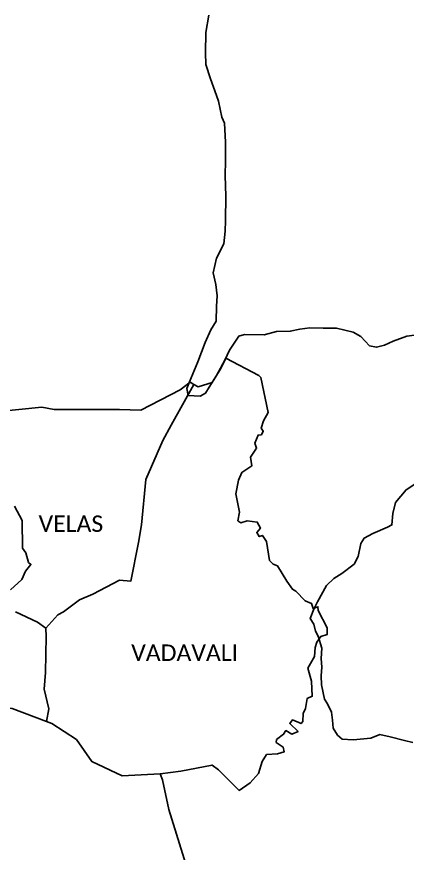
# Model space of a CAD drawing. Header units: metres. Extents: x 0 to 561379, y 0 to 4092696.
# Drawn here: x 286711 to 290263, y 2011591 to 2019205 of the extents above; entities that cross this region are included whole.
import ezdxf

# ---------------------------------------------------------------- set-up
doc = ezdxf.new("R2010")
doc.units = ezdxf.units.M
for name, color, linetype in [('ddddd', 7, 'Continuous'), ('TALUKA BOUNDRY', 150, 'Continuous'), ('village', 32, 'Continuous'), ('VILLAGE NAME', 250, 'Continuous')]:
    doc.layers.add(name, color=color, linetype=linetype)
doc.styles.get("Standard").update_dxf_attribs({"font": 'calibri.ttf'})

msp = doc.modelspace()

# ---------------------------------------------------------------- linework, layer by layer
at = {"layer": 'TALUKA BOUNDRY'}
for points in [[(288458.5, 2019219.2, 0), (288431.3, 2019061.1, 0), (288429.2, 2018875.3, 0), (288430.9, 2018771.7, 0), (288474.8, 2018640.9, 0), (288511.8, 2018529.4, 0), (288547.5, 2018435.8, 0), (288575.6, 2018291.8, 0), (288600.5, 2018236.8, 0), (288611.3, 2018063.4, 0), (288610.9, 2017893.2, 0), (288608, 2017761.4, 0), (288614.5, 2017571.9, 0), (288610.6, 2017349.8, 0), (288606.7, 2017253.6, 0), (288606.7, 2017253.6, 0), (288595.6, 2017136.8, 0), (288529.1, 2017007.2, 0), (288499.3, 2016874.3, 0), (288522.2, 2016767.4, 0), (288535.2, 2016663.6, 0), (288528.5, 2016570.4, 0), (288525.6, 2016433.5, 0), (288476.7, 2016354.1, 0), (288424.5, 2016239.2, 0), (288357.5, 2016063.7, 0), (288283.3, 2015880.9, 0), (288258.6, 2015820.5, 0), (288269.2, 2015758.2, 0), (288381, 2015752.5, 0), (288427.9, 2015778.7, 0), (288461.1, 2015834.6, 0), (288527.3, 2015939, 0), (288602.4, 2016080.3, 0), (288647.3, 2016170.1, 0), (288730.7, 2016296.5, 0), (288783.2, 2016313.7, 0), (288783.2, 2016313.7, 0), (288961.5, 2016310.3, 0), (289073.6, 2016338.7, 0), (289198.1, 2016341.8, 0), (289286, 2016361.6, 0), (289376.7, 2016373.9, 0), (289498.4, 2016371.1, 0), (289618.6, 2016369.8, 0), (289618.6, 2016369.8, 0), (289771, 2016332.6, 0), (289839.9, 2016294.8, 0), (289918.3, 2016211.1, 0), (289984.6, 2016197, 0), (290057, 2016217, 0), (290135.2, 2016253.1, 0), (290258.7, 2016296.2, 0), (290329.6, 2016307.3, 0)], [(290403.2, 2014999.2, 0), (290252.1, 2014899.4, 0), (290157.5, 2014783.4, 0), (290130.9, 2014684.5, 0), (290124.1, 2014579.5, 0), (290084.3, 2014560.7, 0), (289950.7, 2014502.9, 0), (289871, 2014459.3, 0), (289839.3, 2014409.3, 0), (289816.8, 2014291.1, 0), (289779.2, 2014222, 0), (289669.4, 2014137.3, 0), (289595.3, 2014090.7, 0), (289529.5, 2014029.2, 0), (289447.3, 2013880.6, 0), (289414, 2013814.3, 0), (289380.5, 2013728.8, 0), (289412.5, 2013675.2, 0), (289427.4, 2013612.8, 0), (289453.7, 2013566.6, 0), (289485.1, 2013458.2, 0), (289481.3, 2013365, 0), (289486.1, 2013285, 0), (289479.5, 2013205.1, 0), (289484.3, 2013125.1, 0), (289509.8, 2012994.5, 0), (289539, 2012951.3, 0), (289573.6, 2012875.4, 0), (289582.7, 2012801.3, 0), (289590.4, 2012730.1, 0), (289627.9, 2012666.8, 0), (289670, 2012629.3, 0), (289771.8, 2012622.3, 0), (289930.5, 2012639.8, 0), (290012.9, 2012673, 0), (290107.5, 2012651.2, 0), (290237.3, 2012618.7, 0), (290313.5, 2012598.7, 0)]]:
    msp.add_polyline3d(points, dxfattribs=at)
at = {"layer": 'village'}
msp.add_polyline3d([(288614.5, 2016097.2, 0), (288912, 2015938.9, 0), (288930.4, 2015921.8, 0), (288998.5, 2015601.6, 0), (288956.1, 2015527.3, 0), (288933.6, 2015459.9, 0), (288953.6, 2015434, 0), (288937.3, 2015398.2, 0), (288905.8, 2015397.7, 0), (288876.6, 2015325.1, 0), (288892.1, 2015277.4, 0), (288838.8, 2015195.1, 0), (288849.1, 2015116.1, 0), (288758.4, 2015057.5, 0), (288727.6, 2014986.2, 0), (288703.3, 2014862.4, 0), (288736.4, 2014695.2, 0), (288721.2, 2014617.3, 0), (288748.3, 2014598.2, 0), (288805.9, 2014617.3, 0), (288899.4, 2014605, 0), (288927.1, 2014551.4, 0), (288894.2, 2014509.6, 0), (288917, 2014474.2, 0), (288945.8, 2014484.6, 0), (288982.8, 2014429.6, 0), (289010.3, 2014255.7, 0), (289042.4, 2014221.1, 0), (289082.5, 2014208.3, 0), (289166.4, 2014068, 0), (289218.4, 2013994.8, 0), (289248.3, 2013977, 0), (289334, 2013887.8, 0), (289392.9, 2013864.1, 0), (289407.2, 2013818.2, 0), (289450, 2013835.3, 0), (289451.7, 2013801.5, 0), (289534.9, 2013643.2, 0), (289534.1, 2013582.3, 0), (289476.1, 2013562.9, 0), (289440.7, 2013511.2, 0), (289425.4, 2013462.8, 0), (289419.3, 2013383.3, 0), (289359.5, 2013276.7, 0), (289391, 2013158.7, 0), (289399.5, 2013019.9, 0), (289353.4, 2013000.9, 0), (289338, 2012910, 0), (289317.8, 2012863.1, 0), (289313.4, 2012790.4, 0), (289296.9, 2012772.2, 0), (289217.8, 2012805, 0), (289194, 2012773.8, 0), (289269.7, 2012700.9, 0), (289214.7, 2012675.6, 0), (289158.9, 2012708.6, 0), (289138.9, 2012673.9, 0), (289074.1, 2012625.4, 0), (289070, 2012600.9, 0), (289133.3, 2012558, 0), (289143.2, 2012514.5, 0), (289083.1, 2012496.9, 0), (288983, 2012490, 0), (288944.5, 2012425.8, 0), (288909.9, 2012318.5, 0), (288833.3, 2012231.7, 0), (288734.7, 2012163.9, 0), (288544.9, 2012352.1, 0), (288488.6, 2012393.5, 0), (288204.4, 2012339.6, 0), (288015.8, 2012314.7, 0), (287670.6, 2012296.6, 0), (287393.9, 2012427.6, 0), (287253.9, 2012628, 0), (287030.1, 2012773.1, 0), (286982.7, 2012790.8, 0), (287002.9, 2012905.1, 0), (286960.7, 2013085.4, 0), (286972.9, 2013237.2, 0), (286979.5, 2013565.1, 0), (286976.1, 2013641.5, 0), (287085.2, 2013760, 0), (287135.3, 2013788.2, 0), (287282, 2013898.1, 0), (287404.1, 2013950.8, 0), (287647.2, 2014077.3, 0), (287749.2, 2014068.6, 0), (287820.1, 2014420.5, 0), (287845.4, 2014579.8, 0), (287886.2, 2014993.1, 0), (288039.3, 2015346.6, 0), (288114.5, 2015488.2, 0), (288322.4, 2015859.1, 0), (288361, 2015836.4, 0), (288488.4, 2015874.6, 0), (288566.2, 2016003.7, 0), (288614.5, 2016097.2, 0)], close=True, dxfattribs=at)
for points in [[(286549.1, 2015613, 0), (286938.6, 2015650.1, 0), (287053, 2015630.5, 0), (287647.1, 2015631.1, 0), (287841.2, 2015625.5, 0), (288197, 2015808.4, 0), (288287.7, 2015879.4, 0), (288322.4, 2015859.1, 0), (288322.4, 2015859.1, 0), (288114.5, 2015488.2, 0), (288039.3, 2015346.6, 0), (287886.2, 2014993.1, 0), (287845.4, 2014579.8, 0), (287820.1, 2014420.5, 0), (287749.2, 2014068.6, 0), (287647.2, 2014077.3, 0), (287404.1, 2013950.8, 0), (287282, 2013898.1, 0), (287135.3, 2013788.2, 0), (287085.2, 2013760, 0), (286976.1, 2013641.5, 0), (286901.6, 2013696, 0), (286700.1, 2013790.1, 0)], [(286690.4, 2014749.4, 0), (286760.8, 2014618.9, 0), (286762.7, 2014369.1, 0), (286794.6, 2014327.1, 0), (286817.6, 2014238, 0), (286840.7, 2014220.7, 0), (286790.2, 2014158.8, 0), (286757.2, 2014083.3, 0), (286654.2, 2013988.4, 0)], [(286654.2, 2013988.4, 0), (286757.2, 2014083.3, 0), (286790.3, 2014158.8, 0), (286840.8, 2014220.8, 0), (286817.6, 2014237.9, 0), (286794.6, 2014327.1, 0), (286762.6, 2014369.1, 0), (286760.8, 2014619, 0), (286690.4, 2014749.4, 0)], [(286700, 2013790.1, 0), (286901.5, 2013696, 0), (286976.1, 2013641.5, 0), (286979.5, 2013565.1, 0), (286972.9, 2013237.2, 0), (286960.6, 2013085.4, 0), (287002.9, 2012905.1, 0), (286982.7, 2012790.8, 0), (286669.4, 2012908.4, 0)], [(286601.4, 2011414.8, 0), (286449.7, 2011941.9, 0), (286407.1, 2012146.1, 0), (286374.9, 2012428.9, 0), (286358.3, 2012658.4, 0), (286465.8, 2012808.8, 0), (286480.8, 2012924.2, 0), (286669.4, 2012908.4, 0), (286982.7, 2012790.8, 0), (287030.1, 2012773, 0), (287253.9, 2012628, 0), (287394, 2012427.6, 0), (287670.6, 2012296.6, 0), (288015.8, 2012314.7, 0), (288036.9, 2012259.8, 0), (288095.6, 2011989, 0), (288260.4, 2011452.9, 0)]]:
    msp.add_polyline3d(points, dxfattribs=at)

# ---------------------------------------------------------------- texts
at = {"layer": 'ddddd', "char_height": 150, "attachment_point": 1}
for s, insert in [('{\\fCalibri|b0|i0|c0|p34;VELAS}', (286910.1, 2014666.1)), ('{\\fCalibri|b0|i0|c0|p34;VADAVALI}', (287752.4, 2013491.4))]:
    msp.add_mtext_dynamic_manual_height_columns(s, width=1877.914, gutter_width=1, heights=[0], dxfattribs=dict(at, insert=insert))
at = {"layer": 'VILLAGE NAME', "char_height": 150, "attachment_point": 1}
for s, insert in [('{\\fCalibri|b0|i0|c0|p34;VELAS}', (286910.1, 2014666.1)), ('{\\fCalibri|b0|i0|c0|p34;VADAVALI}', (287752.4, 2013491.4))]:
    msp.add_mtext_dynamic_manual_height_columns(s, width=1877.914, gutter_width=1, heights=[0], dxfattribs=dict(at, insert=insert))

doc.saveas('drawing.dxf')
